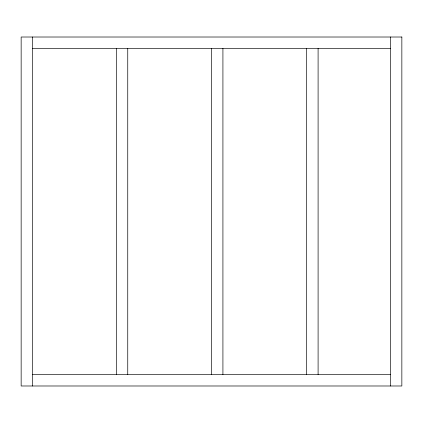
<?xml version="1.0" encoding="UTF-8"?>
<svg xmlns="http://www.w3.org/2000/svg" width="423" height="423" viewBox="0 0 423 423"><rect width="100%" height="100%" fill="white"/><g stroke="black" fill="none" stroke-linecap="round" stroke-linejoin="round"><path stroke-width="0.63" d="M32.571 48.434L390.429 48.434M32.571 374.567L390.429 374.567M390.429 37.013L390.429 385.988M318.096 48.434L318.096 374.567M306.675 48.434L306.675 374.567M222.921 48.434L222.921 374.567M211.5 48.434L211.5 374.567M127.746 48.434L127.746 374.567M116.325 48.434L116.325 374.567M32.571 37.013L32.571 385.988M401.85 37.013L21.15 37.013L21.15 385.988L401.85 385.988L401.85 37.013"/></g></svg>
